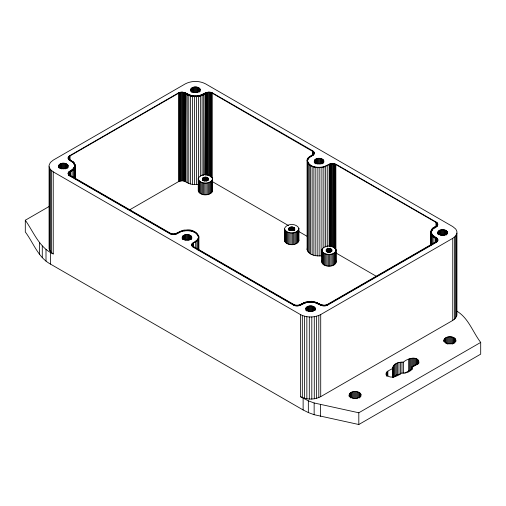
<?xml version="1.0" encoding="UTF-8"?>
<svg xmlns="http://www.w3.org/2000/svg" width="506" height="506" viewBox="0 0 506 506"><rect width="100%" height="100%" fill="white"/><g stroke="black" fill="none" stroke-linecap="round" stroke-linejoin="round"><path stroke-width="0.76" d="M70.037 175.708C71.694 169.124 68 171.433 68.664 175.196M198.441 184.405C193.918 185.032 189.016 184.317 185.31 181.502L185.405 93.591C184.165 91.795 180.534 92.225 178.631 93.199L69.701 156.088L68.228 157.764L68.418 156.904L69.701 155.696L178.295 93.003C184.31 89.644 189.314 96.823 195.442 95.855C201.571 96.823 206.568 89.644 212.59 93.003L312.714 150.807C317.964 155.171 307.623 156.348 307.559 160.623C307.414 156.373 313.031 156.443 314.245 153.179L314.245 153.571M182.204 238.661C181.439 233.677 190.237 233.184 191.749 237.099C191.059 241.109 183.627 241.147 182.204 237.58M212.552 179.232C210.42 184.582 199.269 184.526 198.244 178.51C200.471 173.311 210.325 173.311 212.552 178.51L212.552 190.964C210.578 196.556 197.865 196.189 198.46 189.529M298.894 240.812L298.894 228.358C296.668 223.165 286.807 223.165 284.581 228.358L284.581 240.812C286.719 246.163 297.863 246.106 298.894 240.091M298.894 228.358C297.863 234.379 286.719 234.43 284.581 229.079M315.333 308.445C314.719 312.575 306.402 312.575 305.788 308.445C307.294 304.536 316.092 305.029 315.333 310.014M314.251 162.426C313.492 157.442 322.29 156.949 323.796 160.857C323.113 164.874 315.674 164.905 314.251 161.338M336.136 262.31L336.136 249.863C333.909 244.664 324.055 244.664 321.829 249.863L321.829 262.31C323.802 267.908 336.515 267.541 335.921 260.881M336.136 249.863C335.111 255.878 323.96 255.935 321.829 250.584M335.921 263.025L335.832 164.551L435.957 222.355L435.957 226.656C429.297 228.023 429.297 236.878 435.957 238.244L435.963 242.172C434.363 236.207 437.658 237.39 437.348 241.191M437.842 232.21C438.449 236.334 446.766 236.334 447.38 232.21C445.875 228.295 437.076 228.794 437.842 233.772M129.46 209.946L178.631 181.559L182.362 180.756L185.31 181.502L185.854 93.888L185.405 93.591C191.312 97.506 199.566 97.506 205.474 93.591C206.714 91.795 210.344 92.225 212.248 93.199L313.745 152.047L313.745 151.655M205.063 174.766L205.474 93.591C199.864 97.62 191.591 97.721 185.854 93.888L185.854 181.856M75.318 179.137L75.318 165.405L73.332 162.135L70.043 160.193L70.043 155.892C66.571 157.853 70.758 160.775 72.832 161.534C77.285 164.513 74.401 170.541 70.043 171.781L73.332 169.839L75.318 166.569M437.348 239.61L437.184 240.552L435.957 241.767L327.369 304.46C321.12 307.604 315.997 299.875 309.514 301.551C303.916 300.956 299.324 307.521 293.752 304.46L193.627 246.65C191.907 245.973 191.812 243.538 193.532 242.798L193.532 246.738M68.228 157.372L68.158 158.239L68.158 157.847C68.354 161.484 73.92 161.275 74.496 164.95L73.389 162.584L72.447 161.699L72.447 162.084M68.158 173.735L68.158 173.343L68.418 174.285L69.701 175.493L169.826 233.304C174.209 235.941 178.39 232.298 182.35 230.875C187.84 229.629 196.714 230.192 198.409 236.675C195.771 230.047 186.467 229.813 180.623 231.811C177.53 233.898 173.444 235.764 169.826 233.696L69.701 175.886C64.705 171.951 73.8 170.187 74.496 166.632L73.389 168.998L72.447 169.889L72.447 169.497M74.496 167.024L74.496 164.558M74.97 167.069L75.116 165.595M435.957 238.244C430.72 236.916 428.816 229.503 434.388 227.175C436.57 226.713 438.759 223.671 435.957 222.355M430.884 232.45L431.03 230.976M431.504 231.021L431.504 231.413L433.553 228.162L431.922 230.009L431.359 232.45L431.359 232.058L431.504 233.487L432.611 235.461L431.504 233.095L431.504 233.487M198.131 238.541L198.131 238.933L198.441 237.422C198.377 241.704 188.036 242.874 193.286 247.238L293.41 305.042C299.09 308.306 303.885 301.81 309.558 302.221C316.098 300.69 321.367 308.451 327.705 305.042L436.298 242.349L437.582 241.141L437.842 239.806M392.922 377.501L392.922 367.337C394.01 362.891 399.632 361.973 403.541 362.132C406.609 358.646 418.804 355.003 418.86 362.878M418.86 361.916L417.798 363.599L412.004 367.021C412.086 372.1 405.432 373.365 401.435 373.124C397.798 376.42 389.082 379.715 386.11 373.94M192.622 243.405L191.755 244.866L191.755 244.48M193.184 242.608L193.184 243C205.613 238.63 194.658 228.124 186.119 230.053C180.351 229.288 175.854 236.258 170.168 233.108L70.043 175.297L69.101 174.532L68.652 173.147M323.846 247.504L323.846 167.037L321.905 167.416L321.905 255.777C316.648 256.378 309.096 255.543 307.11 249.755L307.085 160.212C306.731 155.886 317.148 155.064 312.373 151.003L312.373 155.74M307.408 247.402L307.11 249.755M202.508 178.422C202.28 181.129 207.118 181.268 208.289 179.32C208.516 176.613 203.678 176.474 202.508 178.422L202.508 179.991M294.72 230.135C296.029 225.91 287.446 225.91 288.755 230.135M294.72 228.87C293.79 231.033 289.685 231.033 288.755 228.87M349.121 395.294C350.898 399.753 360.19 399.708 361.044 394.693C359.228 389.943 348.634 390.341 349.121 396.255M58.62 166.227C60.043 169.795 67.475 169.757 68.158 165.747C66.653 161.831 57.855 162.325 58.62 167.309M190.667 89.992C192.09 93.559 199.522 93.521 200.212 89.511C198.706 85.596 189.908 86.09 190.667 91.074M321.829 261.589L322.044 260.881M392.922 367.337L392.966 368.235C390.708 370.114 385.338 370.873 386.11 374.902M431.03 231.368C431.776 227.744 436.589 227.687 437.823 224.575M433.553 228.554C436.159 227.82 439.935 224.221 436.298 222.159L336.174 164.355C331.791 161.718 327.61 165.361 323.65 166.784C318.147 167.998 309.862 167.492 307.591 161.37L308.641 163.944L310.899 165.791L310.899 165.399M49.082 166.708L50.372 169.491L53.231 171.85L300.4 314.555C306.617 317.806 314.498 317.806 320.715 314.555L452.769 238.313L455.628 235.954L456.918 233.171M455.849 341.525C456.538 335.086 443.237 335.086 443.926 341.525M300.4 314.555L300.4 396.653C306.617 399.904 314.498 399.904 320.715 396.653L452.769 320.418L455.628 318.059L456.918 315.276L456.918 231.729L456.482 230.306L455.628 228.946L452.769 226.587L205.6 83.882C199.383 80.631 191.502 80.631 185.285 83.882L53.231 160.124L50.372 162.483L49.082 165.266L49.082 248.813L50.372 251.596L53.231 253.955L53.231 171.85M455.849 340.563C453.996 344.89 445.78 344.89 443.926 340.563M71.276 170.288L71.276 170.68L73.813 168.732L74.97 166.676M320.26 305.042L320.26 304.656L324.441 305.535L327.705 304.656L436.298 241.957L437.772 240.287M326.269 249.496C325.231 252.241 330.355 252.677 331.696 250.951C332.733 248.206 327.61 247.769 326.269 249.496L326.269 251.836M400.442 362.226L400.442 373.953L396.287 375.142L393.586 377.312L393.586 365.585M71.612 170.876L71.612 170.484L68.734 172.356L68.734 171.964M300.526 304.46L300.526 304.846L305.656 302.386L309.558 301.829M323.65 166.784L323.65 167.176C327.61 165.797 331.847 161.85 336.174 164.741L336.174 164.355M202.198 94.584L202.198 94.976L205.474 93.199M456.779 311.12C468.518 318.008 472.756 332.119 480.7 342.41L480.7 354.137L358.811 424.515L314.144 414.705L308.337 412.561L303.126 409.955L50.511 264.113C38.001 257.333 33.421 242.741 25.3 231.963L25.3 220.236L49.133 206.473M300.526 304.846L303.967 303.005L307.585 302.031L307.585 302.417M435.957 226.656L434.388 227.561L434.388 227.175M191.768 245.391L191.768 244.999L193.286 246.846L293.41 304.656C296.263 306.181 299.887 305.656 302.436 303.745L302.436 304.138M404.819 373.124L409.468 370.512L411.346 370.006L411.346 358.28M300.4 396.653L308.337 400.834L314.144 402.978L358.811 412.782L480.7 342.41M178.922 93.085L178.295 93.395L178.295 93.003M205.765 93.085L205.139 93.395L205.139 93.003M197.821 96.083L200.654 95.52L203.905 94.103L203.905 94.495M307.465 302.152L303.695 303.17L303.695 302.778M180.389 92.649L179.63 92.832L179.63 92.44M207.232 92.649L206.473 92.832L206.473 92.44M188.403 95.198L188.403 94.812C192.343 96.38 196.802 96.507 200.876 95.375L200.876 95.767M308.148 302.082L312.974 302.082M308.224 301.93L312.898 301.93M321.905 167.416C316.541 168.118 307.585 166.955 307.085 160.212M321.146 167.6L317.882 167.701M317.426 302.778L317.426 303.17L313.537 302.031L311.563 301.829L311.563 302.221M190.781 95.653L193.64 96.159M314.194 302.126L317.23 302.949L320.595 304.846L320.595 304.46M313.657 302.152L315.617 302.563L315.617 302.177M210.49 92.649L211.255 92.832L211.255 92.44M183.646 92.649L184.412 92.832L184.412 92.44M211.957 93.085L212.59 93.395L212.59 93.003M432.611 235.075L437.266 238.427L437.842 240.198M185.405 93.199L187.315 94.299L187.315 93.907M437.772 239.724L436.836 238.415L434.388 236.947L434.388 237.339M212.248 181.559L288.534 225.6M298.749 231.501L307.604 236.612M335.832 252.905L376.698 276.504M68.228 158.713L68.228 158.321L69.164 159.637L71.612 161.098L71.612 160.712M320.595 304.846L318.685 303.745L318.685 304.138M25.3 220.236C33.674 232.045 39.164 247.56 53.231 253.955M430.884 232.058L432.187 235.195L434.724 237.143L434.724 236.751M75.116 165.987L73.813 162.85L71.276 160.902L71.276 161.294M437.823 224.436L436.298 222.159M212.337 189.529L212.552 190.237M307.559 160.231L307.591 161.762M198.409 236.283L198.441 237.814M205.474 93.591L205.562 174.437M456.482 234.594L456.482 316.699M455.628 235.954L455.628 318.059M455.672 339.368L455.672 340.93M455.311 338.799L455.311 341.929M454.793 338.28L454.793 342.967M454.375 237.206L454.375 319.311M454.122 337.818L454.122 343.289M453.319 337.432L453.319 343.688M452.769 238.313L452.769 320.418M452.421 337.129L452.421 344.169M451.441 336.92L451.441 343.96M450.41 336.819L450.41 343.852M449.366 336.819L449.366 343.852M448.341 336.92L448.341 343.96M447.38 232.21L447.38 233.772M447.361 337.129L447.361 344.169M447.234 231.735L447.234 233.298M446.95 231.28L446.95 234.411M446.532 230.862L446.532 234.778M446.456 337.432L446.456 343.688M445.995 230.496L445.995 235.189M445.653 337.818L445.653 343.289M445.356 230.186L445.356 234.879M444.983 338.28L444.983 342.189M444.635 229.945L444.635 235.416M444.464 338.799L444.464 341.929M444.11 339.368L444.11 341.714M443.851 229.781L443.851 235.252M443.028 229.699L443.028 235.17M442.193 229.699L442.193 235.17M441.371 229.781L441.371 235.252M440.587 229.945L440.587 235.416M439.859 230.186L439.859 234.879M439.221 230.496L439.221 234.404M438.689 230.862L438.689 234.778M438.272 231.28L438.272 234.411M437.981 231.735L437.981 234.082M437.772 239.332L437.772 240.673M437.658 223.525L437.658 223.918M437.658 225.1L437.658 225.486M437.582 238.87L437.582 239.262M437.582 240.748L437.582 241.141M437.348 223.026L437.348 223.418M437.336 224.038L437.348 226.087M437.266 238.427L437.266 238.819M437.266 241.191L437.266 241.583M437.184 223.57L437.184 225.935M437.222 239.142L437.222 240.723M436.956 238.693L436.956 241.065M436.887 222.564L436.887 222.956M436.899 223.127L436.887 226.448M436.836 238.022L436.836 238.415M436.836 241.596L436.836 241.988M436.564 238.282L436.564 241.438M436.488 222.716L436.488 226.663M436.298 226.46L436.298 226.852M436.298 237.656L436.298 238.048M436.298 241.957L436.298 242.349M436.052 237.909L436.052 241.855M435.438 237.984L435.438 241.912M434.724 227.371L434.724 227.757M433.933 237.213L433.933 243.494M433.553 235.96L433.553 236.353M433.168 227.997L433.168 228.389M433.168 236.125L433.168 236.511M432.611 229.047L432.611 229.439M432.668 236.302L432.668 244.158M432.187 228.921L432.187 229.313M432.187 235.195L432.187 235.587M431.922 230.009L431.922 230.401M431.922 234.107L431.922 234.499M431.688 235.284L431.688 244.708M431.466 229.926L431.466 230.312M431.466 234.196L431.466 234.588M431.03 233.139L431.03 233.532M431.017 234.183L431.017 245.176M430.682 231.868L430.682 245.22M418.677 360.721L418.677 363.852M418.323 360.158L418.323 363.283M417.798 359.633L417.798 364.326M417.127 359.171L417.127 364.649M416.33 358.786L416.33 365.041M415.426 358.482L415.426 365.522M414.446 358.28L414.446 366.097M413.421 358.172L413.421 366.774M412.377 358.172L412.377 366.774M412.048 367.919L412.048 369.481M412.004 367.021L412.004 369.367M410.366 358.482L410.366 370.215M409.468 358.786L409.468 370.512M408.665 359.171L408.665 370.904M403.541 362.132L403.541 373.08M401.985 362.106L401.985 373.055M398.949 362.492L398.949 374.219M397.552 362.891L397.552 374.617M396.287 363.416L396.287 375.142M395.186 364.048L395.186 375.781M394.275 364.782L394.275 376.508M393.13 366.445L393.13 377.394M392.966 368.235L392.966 376.837M387.843 371.195L387.843 375.888M387.172 371.657L387.172 376.35M386.647 372.176L386.647 376.091M386.293 372.745L386.293 374.307M360.867 394.098L360.867 396.445M360.506 393.535L360.506 396.66M359.987 393.01L359.987 397.703M359.317 392.548L359.317 398.026M358.811 412.782L358.811 424.515M358.52 392.163L358.52 397.64M357.615 391.865L357.615 398.121M356.635 391.657L356.635 398.696M355.604 391.555L355.604 398.589M354.561 391.555L354.561 398.589M353.536 391.657L353.536 398.696M352.555 391.865L352.555 398.121M351.651 392.163L351.651 397.64M350.854 392.548L350.854 398.026M350.184 393.01L350.184 397.703M349.659 393.535L349.659 396.66M349.304 394.098L349.304 396.445M335.491 251.975L335.491 263.702M335.206 164.241L335.206 248.661M334.864 252.602L334.864 264.328M334.7 163.754L334.7 164.146M334.498 164.007L334.498 248.421M334.061 253.158L334.061 264.885M333.726 163.843L333.726 247.466M333.1 253.62L333.1 265.346M332.973 163.476L332.923 247.377M332.069 163.47L332.1 246.58M332.018 253.98L332.018 265.713M331.873 249.774L331.873 251.343M331.696 249.496L331.696 251.058M331.436 249.23L331.436 251.577M331.291 163.817L331.291 246.656M331.101 249.003L331.101 251.349M330.842 254.227L330.842 265.96M330.696 248.807L330.696 251.937M330.519 163.976L330.519 246.808M330.323 163.723L330.323 164.108M330.247 248.655L330.247 252.57M329.798 164.197L329.798 246.245M329.754 248.554L329.754 252.462M329.608 254.354L329.608 266.08M329.532 163.969L329.532 164.361M329.242 248.503L329.242 252.412M329.159 164.494L329.159 246.542M328.83 164.292L328.83 164.684M328.723 248.503L328.723 252.412M328.356 254.354L328.356 266.08M328.211 248.554L328.211 252.462M327.717 248.655L327.717 252.57M327.705 304.656L327.705 305.042M327.249 165.734L327.249 246.991M327.268 248.807L327.268 251.937M327.123 254.227L327.123 265.96M327.002 304.991L327.002 305.384M326.863 249.003L326.863 251.349M326.528 249.23L326.528 251.577M326.206 305.257L326.206 305.649M325.946 253.98L325.946 265.713M325.643 166.468L325.643 246.934M325.377 166.24L325.377 166.626M325.345 305.441L325.345 305.833M324.865 253.62L324.865 265.346M324.441 305.535L324.441 305.921M323.903 253.158L323.903 264.885M323.796 160.857L323.796 162.426M323.65 160.383L323.65 161.945M323.524 305.535L323.524 305.921M323.366 159.934L323.366 163.058M323.1 252.602L323.1 264.328M322.948 159.516L322.948 163.425M322.619 305.441L322.619 305.833M322.474 251.975L322.474 263.702M322.411 159.143L322.411 163.836M322.044 249.148L322.044 263.025M321.772 158.833L321.772 163.527M321.753 305.257L321.753 305.649M321.051 158.593L321.051 164.07M320.962 304.991L320.962 305.384M320.715 314.555L320.715 396.653M320.431 404.623L320.431 416.349M320.266 158.429L320.266 163.906M319.849 167.328L319.881 255.96M319.444 158.346L319.444 163.817M319.027 303.549L319.027 303.942L317.154 303.005L317.154 303.391M318.799 315.485L318.799 397.583M318.609 158.346L318.609 163.817M317.882 167.309L317.831 255.947M317.787 158.429L317.787 163.906M317.003 158.593L317.003 164.07M316.63 316.206L316.63 398.311M316.275 158.833L316.275 163.527M315.82 167.366L315.82 255.726M315.636 159.143L315.636 163.836M315.415 302.424L315.415 302.816M315.187 307.971L315.187 309.539M315.105 159.516L315.105 163.425M314.896 307.521L314.896 310.646M314.688 159.934L314.688 163.058M314.485 307.104L314.485 310.229M314.397 160.383L314.397 161.945M314.232 152.66L314.232 153.046L314.062 152.148M314.277 316.699L314.277 398.804M314.144 402.978L314.144 414.705M314.099 153.691L314.099 154.083M314.106 166.702L314.106 167.094M313.897 166.955L313.897 255.315M313.948 306.731L313.948 310.646M313.809 154.185L313.809 154.577M313.752 152.685L313.752 154.26M313.6 152.217L313.6 153.799M313.537 302.031L313.537 302.417M313.378 154.64L313.378 155.032M313.296 151.205L313.296 151.598M313.315 151.775L313.315 154.931M313.309 306.421L313.309 311.114M312.904 151.37L312.904 155.31M312.816 155.051L312.816 155.437M312.714 150.807L312.714 151.199M312.581 306.181L312.581 311.658M312.126 166.36L312.126 254.714M311.797 306.016L311.797 311.494M311.81 316.952L311.81 399.057M311.601 301.551L311.601 301.943M310.975 305.934L310.975 311.405M310.671 156.152L310.671 156.544M310.557 165.595L310.557 253.955M310.14 305.934L310.14 311.405M309.634 164.532L309.634 164.924M309.514 301.551L309.558 302.221M309.451 157.037L309.451 157.429M309.318 306.016L309.318 311.494M309.305 316.952L309.305 399.057M309.242 164.69L309.242 253.051M308.641 163.552L308.641 163.944M308.534 306.181L308.534 311.658M308.508 158.036L308.508 158.429M308.337 400.834L308.337 412.561M308.205 163.672L308.205 252.026M307.952 162.489L307.952 162.875M307.869 159.112L307.869 159.504M307.812 306.421L307.812 311.114M307.49 162.559L307.49 250.919M307.174 306.731L307.174 310.646M306.845 316.699L306.845 398.804M306.636 307.104L306.636 311.013M306.219 307.521L306.219 310.646M305.934 307.971L305.934 310.317M305.706 302.424L305.706 302.816M305.504 302.177L305.504 302.563M304.492 316.206L304.492 398.311M303.967 303.005L303.967 303.391M303.126 398.228L303.126 409.955M302.322 315.485L302.322 397.583M302.095 303.549L302.095 303.942M300.861 304.656L300.861 305.042M300.235 304.966L300.235 305.352M299.527 305.213L299.527 305.605M298.768 305.396L298.768 305.788M298.673 229.794L298.673 241.52M298.249 230.47L298.249 242.203M297.964 305.504L297.964 305.896M297.623 231.097L297.623 242.829M297.136 305.542L297.136 305.934M296.813 231.653L296.813 243.38M296.314 305.504L296.314 305.896M295.858 232.115L295.858 243.848M295.51 305.396L295.51 305.788M294.77 232.475L294.77 244.208M294.745 305.213L294.745 305.605M294.631 228.276L294.631 229.838M294.448 227.991L294.448 230.338M294.188 227.732L294.188 230.856M294.043 304.966L294.043 305.352M293.853 227.498L293.853 230.628M293.594 232.728L293.594 244.455M293.455 227.308L293.455 230.432M293.41 304.656L293.41 305.042M292.999 227.156L292.999 230.281M292.512 227.049L292.512 230.179M292.36 232.849L292.36 244.581M292 226.998L292 230.129M291.475 226.998L291.475 230.129M291.114 232.849L291.114 244.581M290.963 227.049L290.963 230.179M290.476 227.156L290.476 230.281M290.02 227.308L290.02 230.432M289.881 232.728L289.881 244.455M289.622 227.498L289.622 229.844M289.287 227.732L289.287 230.072M289.027 227.991L289.027 230.338M288.844 228.276L288.844 229.838M288.705 232.475L288.705 244.208M287.617 232.115L287.617 243.848M286.662 231.653L286.662 243.38M285.852 231.097L285.852 242.829M285.226 230.47L285.226 242.203M284.802 229.794L284.802 241.52M212.337 177.802L212.337 191.673M212.248 93.199L212.248 177.612M211.906 180.623L211.906 192.356M211.622 92.895L211.622 177.309M211.28 181.249L211.28 192.982M210.913 92.655L210.913 177.068M210.477 181.806L210.477 193.532M210.142 92.49L210.142 176.113M209.686 92.149L209.686 92.541M209.516 182.268L209.516 194M209.339 92.402L209.339 176.025M208.864 92.111L208.864 92.503M208.516 92.396L208.516 175.234M208.434 182.628L208.434 194.361M208.289 178.422L208.289 179.991M208.111 178.144L208.111 180.49M208.036 92.149L208.036 92.541M207.852 177.884L207.852 180.225M207.707 92.471L207.707 175.304M207.517 177.65L207.517 180.781M207.258 182.875L207.258 194.608M207.112 177.454L207.112 180.585M206.935 92.623L206.935 175.455M206.663 177.309L206.663 181.218M206.214 92.851L206.214 174.899M206.17 177.201L206.17 181.11M206.024 183.001L206.024 194.734M205.657 177.151L205.657 181.059M205.575 93.142L205.575 175.19M205.139 177.151L205.139 181.059M205.025 93.888L205.025 174.785M204.772 183.001L204.772 194.734M204.626 177.201L204.626 181.11M204.133 177.309L204.133 181.218M203.684 94.761L203.684 175.658M203.684 177.454L203.684 180.585M203.564 93.907L203.564 94.299M203.538 182.875L203.538 194.608M203.279 177.65L203.279 180.781M202.944 177.884L202.944 180.225M202.685 178.144L202.685 180.49M202.476 94.812L202.476 95.198M202.362 182.628L202.362 194.361M202.109 95.489L202.109 175.601M201.28 182.268L201.28 194M200.654 95.128L200.654 95.52M200.344 96.051L200.344 176.17M200.319 181.806L200.319 193.532M200.066 89.031L200.066 91.377M199.781 88.582L199.781 91.706M199.516 181.249L199.516 192.982M199.364 88.164L199.364 92.073M199.136 95.792L199.136 96.184M198.991 95.526L198.991 95.919M198.89 180.623L198.89 192.356M198.89 236.258L198.89 250.457M198.826 87.797L198.826 91.706M198.592 238.611L198.592 249.654M198.441 96.437L198.46 191.673M198.188 87.487L198.188 92.174M198.244 178.51L198.244 190.964M198.048 235.17L198.048 235.562M197.935 239.73L197.935 249.989M197.466 87.241L197.466 92.718M197.492 239.616L197.492 240.008M197.315 96.045L197.315 96.437M197.359 234.107L197.359 234.499M196.948 240.767L196.948 248.655M196.682 87.076L196.682 92.554M196.549 240.616L196.549 241.008M196.448 96.633L196.448 184.601M196.366 233.127L196.366 233.513M195.86 86.994L195.86 92.471M195.677 241.697L195.677 248.003M195.442 96.127L195.442 96.519M195.329 241.507L195.329 241.893M195.101 232.254L195.101 232.646M195.025 86.994L195.025 92.471M194.43 96.633L194.43 184.601M194.203 87.076L194.203 92.554M193.57 96.045L193.57 96.437M193.596 231.527L193.596 231.912M193.418 87.241L193.418 92.718M193.286 246.846L193.286 247.238M193.02 243.165L193.02 246.321M192.691 87.487L192.691 92.174M192.704 246.447L192.704 246.839M192.628 243.582L192.628 246.738M192.438 96.437L192.438 184.405M192.362 244.031L192.362 245.606M192.255 245.998L192.255 246.39M192.191 243.468L192.191 243.86M192.052 87.797L192.052 92.484M191.938 245.511L191.938 245.903M191.888 95.526L191.888 95.919M191.894 230.951L191.894 231.343M191.9 243.962L191.9 244.354M191.742 95.792L191.742 96.184M191.749 237.099L191.749 238.661M191.515 88.164L191.515 92.073M191.603 236.625L191.603 238.971M191.312 236.169L191.312 239.3M191.104 88.582L191.104 91.706M190.895 235.752L190.895 239.661M190.813 89.031L190.813 90.599M190.534 96.051L190.534 184.02M190.364 235.385L190.364 239.294M190.224 95.128L190.224 95.52M190.054 230.553L190.054 230.945M190.003 95.375L190.003 95.767M189.725 235.075L189.725 239.762M188.997 234.835L188.997 240.306M188.77 95.489L188.77 183.457M188.687 94.584L188.687 94.976L186.973 94.103L186.973 94.495M188.213 234.67L188.213 240.141M188.118 230.344L188.118 230.736M187.391 234.582L187.391 240.059M187.195 94.761L187.195 182.729M186.556 234.582L186.556 240.059M186.151 230.331L186.151 230.717M185.74 93.003L185.74 93.395L185.114 92.693M185.734 234.67L185.734 240.141M185.31 93.142L185.31 181.502M184.949 234.835L184.949 240.306M184.665 92.851L184.665 181.205M184.209 230.508L184.209 230.9M184.228 235.075L184.228 239.762M183.944 92.623L183.944 180.984M183.589 235.385L183.589 239.294M183.172 92.471L183.172 180.825M183.052 235.752L183.052 239.661M182.843 92.149L182.843 92.541M182.634 236.169L182.634 239.3M182.362 92.396L182.362 180.756M182.35 230.875L182.35 231.267M182.35 236.625L182.35 238.971M182.021 92.111L182.021 92.503M181.54 92.402L181.54 180.762M181.192 92.149L181.192 92.541M180.737 92.49L180.737 180.851M180.623 231.419L180.623 231.811M179.965 92.655L179.965 181.015M179.257 92.895L179.257 181.249M179.08 232.127L179.08 232.513M178.631 93.199L178.631 181.559M177.17 233.361L177.17 233.753M176.467 233.683L176.467 234.076M175.677 233.936L175.677 234.329M174.823 234.107L174.823 234.493M173.931 234.183L173.931 234.575M173.027 234.177L173.027 234.569M172.141 234.082L172.141 234.474M171.3 233.898L171.3 234.291M170.522 233.639L170.522 234.031M169.826 233.304L169.826 233.696M74.97 164.513L74.97 164.905M74.983 167.72L74.983 178.713M74.534 163.463L74.534 163.849M74.534 167.733L74.534 168.125M74.312 168.821L74.312 178.245M74.078 163.546L74.078 163.938M74.078 167.644L74.078 168.036M73.813 162.458L73.813 162.85M73.813 168.732L73.813 169.124M73.389 162.584L73.389 162.976M73.389 168.606L73.389 168.998M73.332 169.839L73.332 177.695M72.832 161.534L72.832 161.926M72.832 169.655L72.832 170.048M72.067 170.75L72.067 177.03M69.948 171.445L69.948 175.392M69.701 155.696L69.701 156.088M69.701 159.997L69.701 160.389M69.701 171.192L69.701 171.585M69.701 175.493L69.701 175.886M69.512 156.253L69.512 159.409M69.436 171.819L69.436 174.975M69.164 156.057L69.164 156.449M69.164 159.637L69.164 160.022M69.164 171.559L69.164 171.951M69.164 175.133L69.164 175.525M69.101 156.664L69.101 159.82M69.044 172.23L69.044 174.602M68.816 157.107L68.816 159.472M68.734 156.468L68.734 156.86M68.734 159.226L68.734 159.618M68.778 172.679L68.734 175.114M68.664 157.575L68.664 159.15M68.418 156.904L68.418 157.296M68.418 158.789L68.418 159.175M68.418 172.407L68.228 173.261L68.228 172.869M68.418 174.285L68.418 174.678M68.228 173.824L68.228 174.209M68.019 165.272L68.019 167.619M67.728 164.817L67.728 167.948M67.311 164.399L67.311 168.308M66.779 164.033L66.779 167.941M66.141 163.723L66.141 168.416M65.413 163.482L65.413 168.953M64.629 163.318L64.629 168.789M63.807 163.236L63.807 168.707M62.972 163.236L62.972 168.707M62.149 163.318L62.149 168.789M61.365 163.482L61.365 168.953M60.644 163.723L60.644 168.416M60.005 164.033L60.005 167.941M59.468 164.399L59.468 168.308M59.05 164.817L59.05 167.948M58.766 165.272L58.766 167.619M51.625 170.743L51.625 252.848M50.511 252.386L50.511 264.113M50.372 169.491L50.372 251.596M49.518 168.131L49.518 250.236M46.002 249.376L46.002 261.102M42.283 246.017L42.283 257.75M39.443 242.393L39.443 254.12M70.562 171.521L70.53 175.462L70.562 171.521"/></g></svg>
